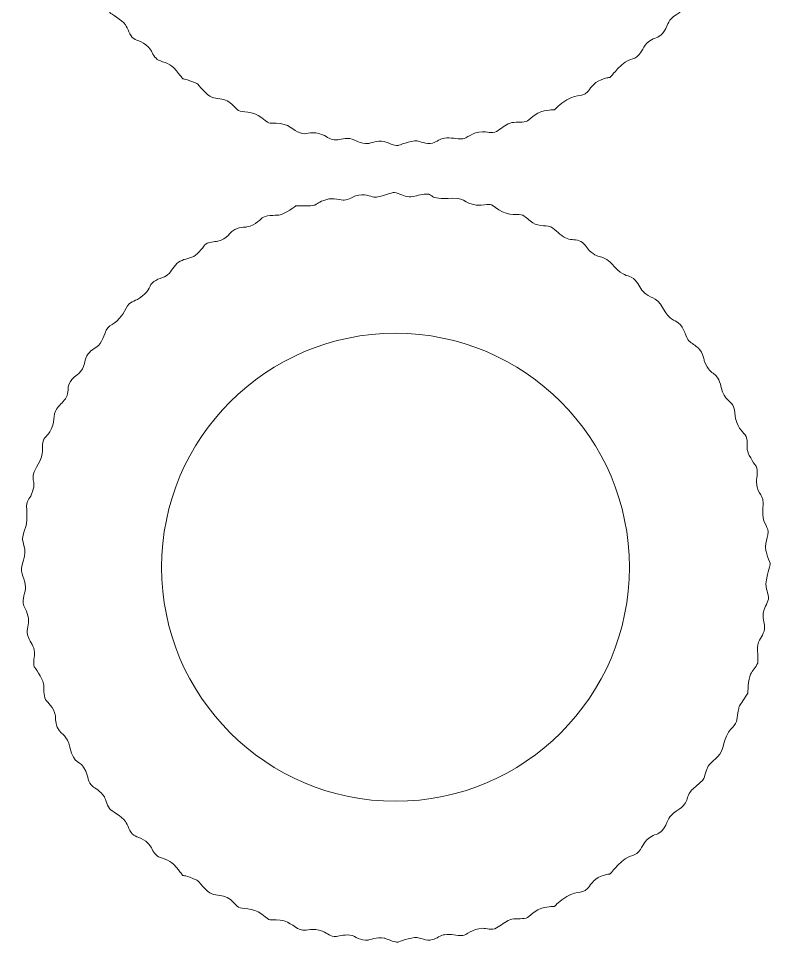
# Model space of a CAD drawing. Header units: centimetres. Extents: x -48.4 to 34, y -21.6 to 8.
# Drawn here: x 18.11 to 22.36, y -6.42 to -1.2 of the extents above; entities that cross this region are included whole.
import ezdxf

# ---------------------------------------------------------------- set-up
doc = ezdxf.new("R2010")
doc.units = ezdxf.units.CM
doc.header["$MEASUREMENT"] = 0
doc.layers.add('Camada 1', color=7, linetype='Continuous')

msp = doc.modelspace()

# ---------------------------------------------------------------- linework, layer by layer
at = {"layer": 'Camada 1', "color": 5, "lineweight": 9}
for points, knots in [([(18.32841, 1.08952), (18.30696, 1.0565), (18.32174, 1.012), (18.2913, 0.96126), (18.2913, 0.96126), (18.28104, 0.94417), (18.25593, 0.92855), (18.25032, 0.89823), (18.25032, 0.89823), (18.24656, 0.87787), (18.25968, 0.83578), (18.22453, 0.77902), (18.22453, 0.77902), (18.16343, 0.68038), (18.22482, 0.69751), (18.18755, 0.60787), (18.18755, 0.60787), (18.17532, 0.57847), (18.156, 0.57956), (18.15984, 0.52062), (18.15984, 0.52062), (18.16702, 0.41035), (18.15184, 0.44693), (18.13643, 0.35823), (18.13643, 0.35823), (18.13314, 0.33926), (18.16404, 0.29616), (18.14242, 0.2365), (18.14242, 0.2365), (18.11343, 0.15656), (18.1452, 0.1608), (18.15306, 0.08606), (18.15306, 0.08606), (18.15632, 0.05498), (18.13054, 0.01687), (18.14317, -0.02174), (18.14317, -0.02174), (18.14569, -0.02943), (18.17175, -0.0682), (18.17068, -0.10586), (18.17068, -0.10586), (18.16964, -0.14242), (18.15376, -0.15857), (18.16953, -0.20081), (18.16953, -0.20081), (18.18001, -0.22886), (18.203, -0.24986), (18.20436, -0.28427), (18.20436, -0.28427), (18.20519, -0.30548), (18.19445, -0.34724), (18.20287, -0.36694), (18.20287, -0.36694), (18.20487, -0.37161), (18.2469, -0.42378), (18.25552, -0.4633), (18.25552, -0.4633), (18.26038, -0.48549), (18.25279, -0.52891), (18.26636, -0.55079), (18.26636, -0.55079), (18.27879, -0.57086), (18.31195, -0.59093), (18.32186, -0.64393), (18.32186, -0.64393), (18.32436, -0.65729), (18.3203, -0.68983), (18.33749, -0.71731), (18.33749, -0.71731), (18.35996, -0.75329), (18.38844, -0.75175), (18.40357, -0.81996), (18.40357, -0.81996), (18.42822, -0.93123), (18.46186, -0.88292), (18.49385, -0.95552), (18.49385, -0.95552), (18.50696, -0.98528), (18.50494, -1.01852), (18.53347, -1.04312), (18.53347, -1.04312), (18.54153, -1.05008), (18.57878, -1.06782), (18.59934, -1.10203), (18.59934, -1.10203), (18.60712, -1.11496), (18.61744, -1.15991), (18.6326, -1.17375), (18.6326, -1.17375), (18.63266, -1.17381), (18.69756, -1.21339), (18.71766, -1.23981), (18.71766, -1.23981), (18.73129, -1.25771), (18.74172, -1.30309), (18.76485, -1.3178), (18.76485, -1.3178), (18.78417, -1.33008), (18.82635, -1.33417), (18.85892, -1.37904), (18.85892, -1.37904), (18.86507, -1.38752), (18.87878, -1.42191), (18.89748, -1.43493), (18.89748, -1.43493), (18.91438, -1.44671), (18.96718, -1.45647), (18.99127, -1.4835), (18.99127, -1.4835), (19.0829, -1.58635), (18.99097, -1.51424), (19.12135, -1.57171), (19.12135, -1.57171), (19.13093, -1.57593), (19.17516, -1.63863), (19.20691, -1.64909), (19.20691, -1.64909), (19.23512, -1.65838), (19.26695, -1.65683), (19.29351, -1.67009), (19.29351, -1.67009), (19.31856, -1.68259), (19.33437, -1.70881), (19.35766, -1.72435), (19.35766, -1.72435), (19.37428, -1.73544), (19.43739, -1.72418), (19.48795, -1.76453), (19.48795, -1.76453), (19.54891, -1.81317), (19.52009, -1.78879), (19.59289, -1.7979), (19.59289, -1.7979), (19.65536, -1.80571), (19.67654, -1.84851), (19.71973, -1.85467), (19.71973, -1.85467), (19.74515, -1.85829), (19.77306, -1.83837), (19.83196, -1.8608), (19.83196, -1.8608), (19.8621, -1.87228), (19.87346, -1.892), (19.91045, -1.88988), (19.91045, -1.88988), (19.92974, -1.88877), (19.96271, -1.87478), (19.99875, -1.885), (19.99875, -1.885), (20.01103, -1.88847), (20.04943, -1.91501), (20.0902, -1.91075), (20.0902, -1.91075), (20.09297, -1.91046), (20.14103, -1.89149), (20.17983, -1.8987), (20.17983, -1.8987), (20.18666, -1.89996), (20.2366, -1.92416), (20.25929, -1.92156), (20.25929, -1.92156), (20.26086, -1.9214), (20.32939, -1.89324), (20.36604, -1.89571), (20.36604, -1.89571), (20.37629, -1.8964), (20.42134, -1.91727), (20.45331, -1.90783), (20.45331, -1.90783), (20.47701, -1.90084), (20.49748, -1.88312), (20.52196, -1.8798), (20.52196, -1.8798), (20.55582, -1.87521), (20.59025, -1.88636), (20.6244, -1.88461), (20.6244, -1.88461), (20.64492, -1.88356), (20.67685, -1.84553), (20.7364, -1.84384), (20.7364, -1.84384), (20.75653, -1.84327), (20.7886, -1.85667), (20.81523, -1.84208), (20.81523, -1.84208), (20.84126, -1.82783), (20.86305, -1.80504), (20.89119, -1.7956), (20.89119, -1.7956), (20.92034, -1.78582), (20.95302, -1.79295), (20.98293, -1.78584), (20.98293, -1.78584), (20.9984, -1.78216), (21.0339, -1.7353), (21.08377, -1.72649), (21.08377, -1.72649), (21.18035, -1.70941), (21.11198, -1.73923), (21.18438, -1.68315), (21.18438, -1.68315), (21.26367, -1.62173), (21.29285, -1.65634), (21.32991, -1.61849), (21.32991, -1.61849), (21.34215, -1.606), (21.35835, -1.56834), (21.40669, -1.54983), (21.40669, -1.54983), (21.48486, -1.51989), (21.42496, -1.56821), (21.49885, -1.48946), (21.49885, -1.48946), (21.5676, -1.41619), (21.58628, -1.44721), (21.61951, -1.40951), (21.61951, -1.40951), (21.644, -1.38171), (21.64595, -1.34932), (21.69021, -1.32442), (21.69021, -1.32442), (21.71588, -1.30997), (21.73623, -1.3158), (21.76245, -1.27564), (21.76245, -1.27564), (21.79102, -1.23191), (21.78297, -1.2126), (21.82938, -1.18295), (21.82938, -1.18295), (21.93064, -1.11828), (21.85927, -1.1082), (21.94184, -1.04201), (21.94184, -1.04201), (22.01647, -0.98219), (21.97443, -0.99816), (22.01152, -0.927), (22.01152, -0.927), (22.02328, -0.90443), (22.08239, -0.8775), (22.09322, -0.82338), (22.09322, -0.82338), (22.11593, -0.70985), (22.16274, -0.71313), (22.17043, -0.67478), (22.17043, -0.67478), (22.19295, -0.56249), (22.16945, -0.62006), (22.23585, -0.51511), (22.23585, -0.51511), (22.236, -0.51487), (22.23586, -0.43703), (22.25057, -0.40841), (22.25057, -0.40841), (22.26184, -0.38649), (22.2797, -0.36837), (22.29088, -0.3464), (22.29088, -0.3464), (22.29718, -0.33403), (22.28315, -0.26089), (22.29594, -0.22777), (22.29594, -0.22777), (22.3077, -0.19735), (22.331, -0.18053), (22.3297, -0.1379), (22.3297, -0.1379), (22.32918, -0.12052), (22.31448, -0.08742), (22.32483, -0.04959), (22.32483, -0.04959), (22.32937, -0.03297), (22.35276, 0.00397), (22.35196, 0.02465), (22.35196, 0.02465), (22.35019, 0.06987), (22.32516, 0.06388), (22.34577, 0.155), (22.34577, 0.155), (22.35004, 0.17387), (22.35861, 0.19177), (22.3614, 0.21092), (22.3614, 0.21092), (22.3635, 0.22533), (22.32891, 0.276), (22.33715, 0.32988), (22.33715, 0.32988), (22.34056, 0.3522), (22.34982, 0.37397), (22.34936, 0.39655), (22.34936, 0.39655), (22.34864, 0.43192), (22.31329, 0.44766), (22.3199, 0.52114), (22.3199, 0.52114), (22.32975, 0.63071), (22.29096, 0.58476), (22.28383, 0.67576), (22.28383, 0.67576), (22.28322, 0.68361), (22.29517, 0.73765), (22.2819, 0.76689), (22.2819, 0.76689), (22.28181, 0.76711), (22.23974, 0.82286), (22.23266, 0.85479), (22.23266, 0.85479), (22.23128, 0.861), (22.23522, 0.91476), (22.22566, 0.93459), (22.22566, 0.93459), (22.21374, 0.95934), (22.18161, 0.97168), (22.16631, 1.03542), (22.16631, 1.03542), (22.1611, 1.05713), (22.16226, 1.08032), (22.15516, 1.10149), (22.15516, 1.10149), (22.1456, 1.12997), (22.10026, 1.14095), (22.08463, 1.21144), (22.08463, 1.21144), (22.06152, 1.3156), (22.03214, 1.26009), (21.98965, 1.35834), (21.98965, 1.35834), (21.98891, 1.36005), (21.98418, 1.40627), (21.95471, 1.43457), (21.95471, 1.43457), (21.93897, 1.44968), (21.91813, 1.45885), (21.90249, 1.47406), (21.90249, 1.47406), (21.8849, 1.49117), (21.87587, 1.55135), (21.84242, 1.57643), (21.84242, 1.57643), (21.82088, 1.59257), (21.7912, 1.59453), (21.75902, 1.65304), (21.75902, 1.65304), (21.70875, 1.74441), (21.68968, 1.69809), (21.63672, 1.76076), (21.63672, 1.76076), (21.61701, 1.78409), (21.61438, 1.81438), (21.57578, 1.83512), (21.57578, 1.83512), (21.55318, 1.84725), (21.52831, 1.84022), (21.48182, 1.8935), (21.48182, 1.8935), (21.40991, 1.97587), (21.40813, 1.92315), (21.33815, 1.9861), (21.33815, 1.9861), (21.32115, 2.00139), (21.31358, 2.03084), (21.28123, 2.04057), (21.28123, 2.04057), (21.25661, 2.04797), (21.22868, 2.04463), (21.20566, 2.05607), (21.20566, 2.05607), (21.17453, 2.07155), (21.15186, 2.10038), (21.12275, 2.11938), (21.12275, 2.11938), (21.11122, 2.1269), (21.05559, 2.11935), (21.0196, 2.14202), (21.0196, 2.14202), (20.99962, 2.1546), (20.98355, 2.173), (20.96299, 2.18461), (20.96299, 2.18461), (20.94571, 2.19436), (20.88229, 2.17698), (20.82738, 2.2153), (20.82738, 2.2153), (20.76871, 2.25623), (20.78826, 2.2446), (20.72821, 2.24137), (20.72821, 2.24137), (20.64028, 2.23663), (20.64393, 2.28532), (20.56895, 2.28001), (20.56895, 2.28001), (20.41315, 2.26899), (20.47059, 2.31003), (20.40657, 2.30339), (20.40657, 2.30339), (20.3776, 2.30039), (20.34954, 2.28667), (20.32045, 2.28834), (20.32045, 2.28834), (20.29181, 2.28998), (20.26612, 2.30744), (20.238, 2.3131), (20.238, 2.3131), (20.22408, 2.3159), (20.15637, 2.2832), (20.12213, 2.28719), (20.12213, 2.28719), (20.10035, 2.28972), (20.07187, 2.30923), (20.0185, 2.29311), (20.0185, 2.29311), (20.00772, 2.28985), (19.97917, 2.27036), (19.9544, 2.26967), (19.9544, 2.26967), (19.94155, 2.26931), (19.88693, 2.28329), (19.85555, 2.27365), (19.85555, 2.27365), (19.75621, 2.24315), (19.84406, 2.23668), (19.68138, 2.23696), (19.68138, 2.23696), (19.68004, 2.23696), (19.62087, 2.19127), (19.585, 2.18431), (19.585, 2.18431), (19.58438, 2.18419), (19.5223, 2.1858), (19.49754, 2.17347), (19.49754, 2.17347), (19.48161, 2.16553), (19.45737, 2.12916), (19.40439, 2.11797), (19.40439, 2.11797), (19.39416, 2.11581), (19.3564, 2.1204), (19.32415, 2.09704), (19.32415, 2.09704), (19.31477, 2.09024), (19.29099, 2.05094), (19.24055, 2.03846), (19.24055, 2.03846), (19.22116, 2.03367), (19.18831, 2.03426), (19.17223, 2.02177), (19.17223, 2.02177), (19.16078, 2.01287), (19.13026, 1.96405), (19.10365, 1.95174), (19.10365, 1.95174), (19.07573, 1.93882), (19.04258, 1.93634), (19.01752, 1.91849), (19.01752, 1.91849), (18.99195, 1.90028), (18.97933, 1.86824), (18.95637, 1.84685), (18.95637, 1.84685), (18.94085, 1.8324), (18.88953, 1.82544), (18.86867, 1.80098), (18.86867, 1.80098), (18.84982, 1.77887), (18.8497, 1.74908), (18.79796, 1.7159), (18.79796, 1.7159), (18.76274, 1.69331), (18.74513, 1.70294), (18.72171, 1.6586), (18.72171, 1.6586), (18.66738, 1.55569), (18.63586, 1.5799), (18.60872, 1.53518), (18.60872, 1.53518), (18.60689, 1.53217), (18.59222, 1.47694), (18.56483, 1.44856), (18.56483, 1.44856), (18.54915, 1.43231), (18.51499, 1.42037), (18.50007, 1.39033), (18.50007, 1.39033), (18.48323, 1.35638), (18.49111, 1.3275), (18.45371, 1.28981), (18.45371, 1.28981), (18.43375, 1.26969), (18.40813, 1.26563), (18.39495, 1.21485), (18.39495, 1.21485), (18.39363, 1.20976), (18.39492, 1.16933), (18.37826, 1.1463), (18.37826, 1.1463), (18.36352, 1.12589), (18.34213, 1.11063), (18.32841, 1.08952)], [0, 0, 0, 0, 0.008, 0.008, 0.008, 0.008, 0.016, 0.016, 0.016, 0.016, 0.024, 0.024, 0.024, 0.024, 0.032, 0.032, 0.032, 0.032, 0.04, 0.04, 0.04, 0.04, 0.048, 0.048, 0.048, 0.048, 0.056, 0.056, 0.056, 0.056, 0.064, 0.064, 0.064, 0.064, 0.072, 0.072, 0.072, 0.072, 0.08, 0.08, 0.08, 0.08, 0.088, 0.088, 0.088, 0.088, 0.096, 0.096, 0.096, 0.096, 0.104, 0.104, 0.104, 0.104, 0.112, 0.112, 0.112, 0.112, 0.12, 0.12, 0.12, 0.12, 0.128, 0.128, 0.128, 0.128, 0.136, 0.136, 0.136, 0.136, 0.144, 0.144, 0.144, 0.144, 0.152, 0.152, 0.152, 0.152, 0.16, 0.16, 0.16, 0.16, 0.168, 0.168, 0.168, 0.168, 0.176, 0.176, 0.176, 0.176, 0.184, 0.184, 0.184, 0.184, 0.192, 0.192, 0.192, 0.192, 0.2, 0.2, 0.2, 0.2, 0.208, 0.208, 0.208, 0.208, 0.216, 0.216, 0.216, 0.216, 0.224, 0.224, 0.224, 0.224, 0.232, 0.232, 0.232, 0.232, 0.24, 0.24, 0.24, 0.24, 0.248, 0.248, 0.248, 0.248, 0.256, 0.256, 0.256, 0.256, 0.264, 0.264, 0.264, 0.264, 0.272, 0.272, 0.272, 0.272, 0.28, 0.28, 0.28, 0.28, 0.288, 0.288, 0.288, 0.288, 0.296, 0.296, 0.296, 0.296, 0.304, 0.304, 0.304, 0.304, 0.312, 0.312, 0.312, 0.312, 0.32, 0.32, 0.32, 0.32, 0.328, 0.328, 0.328, 0.328, 0.336, 0.336, 0.336, 0.336, 0.344, 0.344, 0.344, 0.344, 0.352, 0.352, 0.352, 0.352, 0.36, 0.36, 0.36, 0.36, 0.368, 0.368, 0.368, 0.368, 0.376, 0.376, 0.376, 0.376, 0.384, 0.384, 0.384, 0.384, 0.392, 0.392, 0.392, 0.392, 0.4, 0.4, 0.4, 0.4, 0.408, 0.408, 0.408, 0.408, 0.416, 0.416, 0.416, 0.416, 0.424, 0.424, 0.424, 0.424, 0.432, 0.432, 0.432, 0.432, 0.44, 0.44, 0.44, 0.44, 0.448, 0.448, 0.448, 0.448, 0.456, 0.456, 0.456, 0.456, 0.464, 0.464, 0.464, 0.464, 0.472, 0.472, 0.472, 0.472, 0.48, 0.48, 0.48, 0.48, 0.488, 0.488, 0.488, 0.488, 0.496, 0.496, 0.496, 0.496, 0.504, 0.504, 0.504, 0.504, 0.512, 0.512, 0.512, 0.512, 0.52, 0.52, 0.52, 0.52, 0.528, 0.528, 0.528, 0.528, 0.536, 0.536, 0.536, 0.536, 0.544, 0.544, 0.544, 0.544, 0.552, 0.552, 0.552, 0.552, 0.56, 0.56, 0.56, 0.56, 0.568, 0.568, 0.568, 0.568, 0.576, 0.576, 0.576, 0.576, 0.584, 0.584, 0.584, 0.584, 0.592, 0.592, 0.592, 0.592, 0.6, 0.6, 0.6, 0.6, 0.608, 0.608, 0.608, 0.608, 0.616, 0.616, 0.616, 0.616, 0.624, 0.624, 0.624, 0.624, 0.632, 0.632, 0.632, 0.632, 0.64, 0.64, 0.64, 0.64, 0.648, 0.648, 0.648, 0.648, 0.656, 0.656, 0.656, 0.656, 0.664, 0.664, 0.664, 0.664, 0.672, 0.672, 0.672, 0.672, 0.68, 0.68, 0.68, 0.68, 0.688, 0.688, 0.688, 0.688, 0.696, 0.696, 0.696, 0.696, 0.704, 0.704, 0.704, 0.704, 0.712, 0.712, 0.712, 0.712, 0.72, 0.72, 0.72, 0.72, 0.728, 0.728, 0.728, 0.728, 0.736, 0.736, 0.736, 0.736, 0.744, 0.744, 0.744, 0.744, 0.752, 0.752, 0.752, 0.752, 0.76, 0.76, 0.76, 0.76, 0.768, 0.768, 0.768, 0.768, 0.776, 0.776, 0.776, 0.776, 0.784, 0.784, 0.784, 0.784, 0.792, 0.792, 0.792, 0.792, 0.8, 0.8, 0.8, 0.8, 0.808, 0.808, 0.808, 0.808, 0.816, 0.816, 0.816, 0.816, 0.824, 0.824, 0.824, 0.824, 0.832, 0.832, 0.832, 0.832, 0.84, 0.84, 0.84, 0.84, 0.848, 0.848, 0.848, 0.848, 0.856, 0.856, 0.856, 0.856, 0.864, 0.864, 0.864, 0.864, 0.872, 0.872, 0.872, 0.872, 0.88, 0.88, 0.88, 0.88, 0.888, 0.888, 0.888, 0.888, 0.896, 0.896, 0.896, 0.896, 0.904, 0.904, 0.904, 0.904, 0.912, 0.912, 0.912, 0.912, 0.92, 0.92, 0.92, 0.92, 0.928, 0.928, 0.928, 0.928, 0.936, 0.936, 0.936, 0.936, 0.944, 0.944, 0.944, 0.944, 0.952, 0.952, 0.952, 0.952, 0.96, 0.96, 0.96, 0.96, 0.968, 0.968, 0.968, 0.968, 0.976, 0.976, 0.976, 0.976, 0.984, 0.984, 0.984, 0.984, 1, 1, 1, 1]), ([(18.32841, -3.41048), (18.30696, -3.4435), (18.32174, -3.488), (18.2913, -3.53874), (18.2913, -3.53874), (18.28104, -3.55583), (18.25593, -3.57145), (18.25032, -3.60177), (18.25032, -3.60177), (18.24656, -3.62213), (18.25968, -3.66422), (18.22453, -3.72098), (18.22453, -3.72098), (18.16343, -3.81962), (18.22482, -3.80249), (18.18755, -3.89213), (18.18755, -3.89213), (18.17532, -3.92153), (18.156, -3.92044), (18.15984, -3.97938), (18.15984, -3.97938), (18.16703, -4.08965), (18.15184, -4.05307), (18.13644, -4.14177), (18.13644, -4.14177), (18.13315, -4.16074), (18.16404, -4.20384), (18.14242, -4.2635), (18.14242, -4.2635), (18.11344, -4.34344), (18.1452, -4.3392), (18.15306, -4.41394), (18.15306, -4.41394), (18.15633, -4.44502), (18.13054, -4.48313), (18.14317, -4.52174), (18.14317, -4.52174), (18.14569, -4.52943), (18.17175, -4.5682), (18.17068, -4.60586), (18.17068, -4.60586), (18.16965, -4.64242), (18.15376, -4.65857), (18.16953, -4.70081), (18.16953, -4.70081), (18.18001, -4.72886), (18.203, -4.74986), (18.20436, -4.78427), (18.20436, -4.78427), (18.20519, -4.80548), (18.19445, -4.84724), (18.20287, -4.86694), (18.20287, -4.86694), (18.20487, -4.87161), (18.2469, -4.92378), (18.25553, -4.9633), (18.25553, -4.9633), (18.26038, -4.98549), (18.2528, -5.02891), (18.26636, -5.05079), (18.26636, -5.05079), (18.27879, -5.07086), (18.31195, -5.09093), (18.32186, -5.14393), (18.32186, -5.14393), (18.32436, -5.15729), (18.3203, -5.18983), (18.33749, -5.21731), (18.33749, -5.21731), (18.35997, -5.25329), (18.38844, -5.25175), (18.40357, -5.31996), (18.40357, -5.31996), (18.42822, -5.43123), (18.46186, -5.38292), (18.49385, -5.45552), (18.49385, -5.45552), (18.50696, -5.48528), (18.50494, -5.51852), (18.53347, -5.54312), (18.53347, -5.54312), (18.54153, -5.55008), (18.57878, -5.56782), (18.59934, -5.60203), (18.59934, -5.60203), (18.60712, -5.61496), (18.61744, -5.65991), (18.6326, -5.67375), (18.6326, -5.67375), (18.63266, -5.67381), (18.69756, -5.71339), (18.71766, -5.73981), (18.71766, -5.73981), (18.73129, -5.75771), (18.74173, -5.80309), (18.76485, -5.8178), (18.76485, -5.8178), (18.78417, -5.83008), (18.82635, -5.83417), (18.85892, -5.87904), (18.85892, -5.87904), (18.86507, -5.88752), (18.87878, -5.92191), (18.89748, -5.93493), (18.89748, -5.93493), (18.91438, -5.94671), (18.96718, -5.95647), (18.99127, -5.9835), (18.99127, -5.9835), (19.0829, -6.08635), (18.99098, -6.01424), (19.12135, -6.07171), (19.12135, -6.07171), (19.13093, -6.07593), (19.17516, -6.13863), (19.20692, -6.14909), (19.20692, -6.14909), (19.23512, -6.15838), (19.26695, -6.15683), (19.29351, -6.17009), (19.29351, -6.17009), (19.31856, -6.18259), (19.33437, -6.20881), (19.35766, -6.22435), (19.35766, -6.22435), (19.37428, -6.23544), (19.4374, -6.22418), (19.48795, -6.26453), (19.48795, -6.26453), (19.54891, -6.31317), (19.52009, -6.28879), (19.5929, -6.2979), (19.5929, -6.2979), (19.65536, -6.30571), (19.67654, -6.34851), (19.71973, -6.35467), (19.71973, -6.35467), (19.74515, -6.35829), (19.77306, -6.33837), (19.83196, -6.3608), (19.83196, -6.3608), (19.8621, -6.37228), (19.87346, -6.392), (19.91046, -6.38988), (19.91046, -6.38988), (19.92974, -6.38877), (19.96271, -6.37478), (19.99875, -6.385), (19.99875, -6.385), (20.01103, -6.38847), (20.04943, -6.41501), (20.0902, -6.41075), (20.0902, -6.41075), (20.09298, -6.41046), (20.14104, -6.39149), (20.17983, -6.3987), (20.17983, -6.3987), (20.18666, -6.39996), (20.2366, -6.42416), (20.25929, -6.42156), (20.25929, -6.42156), (20.26086, -6.4214), (20.32939, -6.39324), (20.36603, -6.39571), (20.36603, -6.39571), (20.3763, -6.3964), (20.42135, -6.41727), (20.4533, -6.40783), (20.4533, -6.40783), (20.47701, -6.40084), (20.49748, -6.38312), (20.52196, -6.3798), (20.52196, -6.3798), (20.55583, -6.37521), (20.59026, -6.38636), (20.62439, -6.38461), (20.62439, -6.38461), (20.64492, -6.38356), (20.67684, -6.34553), (20.7364, -6.34384), (20.7364, -6.34384), (20.75652, -6.34327), (20.7886, -6.35667), (20.81523, -6.34208), (20.81523, -6.34208), (20.84125, -6.32783), (20.86305, -6.30504), (20.89118, -6.2956), (20.89118, -6.2956), (20.92034, -6.28582), (20.95302, -6.29295), (20.98293, -6.28584), (20.98293, -6.28584), (20.9984, -6.28216), (21.0339, -6.2353), (21.08377, -6.22649), (21.08377, -6.22649), (21.18035, -6.20941), (21.11198, -6.23923), (21.18438, -6.18315), (21.18438, -6.18315), (21.26367, -6.12173), (21.29284, -6.15634), (21.3299, -6.11849), (21.3299, -6.11849), (21.34215, -6.106), (21.35834, -6.06834), (21.40669, -6.04983), (21.40669, -6.04983), (21.48486, -6.01989), (21.42496, -6.06821), (21.49885, -5.98946), (21.49885, -5.98946), (21.5676, -5.91619), (21.58628, -5.94721), (21.6195, -5.90951), (21.6195, -5.90951), (21.64399, -5.88171), (21.64595, -5.84932), (21.69021, -5.82442), (21.69021, -5.82442), (21.71588, -5.80997), (21.73623, -5.8158), (21.76245, -5.77564), (21.76245, -5.77564), (21.79102, -5.73191), (21.78297, -5.7126), (21.82938, -5.68295), (21.82938, -5.68295), (21.93064, -5.61828), (21.85927, -5.6082), (21.94184, -5.54201), (21.94184, -5.54201), (22.01646, -5.48219), (21.97442, -5.49816), (22.01152, -5.427), (22.01152, -5.427), (22.02328, -5.40443), (22.08239, -5.3775), (22.09322, -5.32338), (22.09322, -5.32338), (22.11593, -5.20985), (22.16274, -5.21313), (22.17043, -5.17478), (22.17043, -5.17478), (22.19295, -5.06249), (22.16945, -5.12006), (22.23585, -5.01511), (22.23585, -5.01511), (22.236, -5.01487), (22.23586, -4.93703), (22.25057, -4.90841), (22.25057, -4.90841), (22.26184, -4.88649), (22.27969, -4.86837), (22.29087, -4.8464), (22.29087, -4.8464), (22.29718, -4.83403), (22.28315, -4.76089), (22.29593, -4.72777), (22.29593, -4.72777), (22.3077, -4.69735), (22.331, -4.68053), (22.3297, -4.6379), (22.3297, -4.6379), (22.32918, -4.62052), (22.31448, -4.58742), (22.32483, -4.54959), (22.32483, -4.54959), (22.32937, -4.53297), (22.35276, -4.49603), (22.35195, -4.47535), (22.35195, -4.47535), (22.35018, -4.43013), (22.32516, -4.43612), (22.34576, -4.345), (22.34576, -4.345), (22.35004, -4.32613), (22.35861, -4.30823), (22.3614, -4.28908), (22.3614, -4.28908), (22.3635, -4.27467), (22.32891, -4.224), (22.33715, -4.17012), (22.33715, -4.17012), (22.34056, -4.1478), (22.34982, -4.12603), (22.34936, -4.10345), (22.34936, -4.10345), (22.34864, -4.06808), (22.31329, -4.05234), (22.3199, -3.97886), (22.3199, -3.97886), (22.32975, -3.86929), (22.29095, -3.91524), (22.28382, -3.82424), (22.28382, -3.82424), (22.28322, -3.81639), (22.29517, -3.76235), (22.2819, -3.73311), (22.2819, -3.73311), (22.28181, -3.73289), (22.23974, -3.67714), (22.23266, -3.64521), (22.23266, -3.64521), (22.23127, -3.639), (22.23521, -3.58524), (22.22566, -3.56541), (22.22566, -3.56541), (22.21373, -3.54066), (22.18161, -3.52832), (22.16631, -3.46458), (22.16631, -3.46458), (22.1611, -3.44287), (22.16226, -3.41968), (22.15516, -3.39851), (22.15516, -3.39851), (22.14559, -3.37003), (22.10026, -3.35905), (22.08463, -3.28856), (22.08463, -3.28856), (22.06151, -3.1844), (22.03213, -3.23991), (21.98965, -3.14166), (21.98965, -3.14166), (21.98891, -3.13995), (21.98418, -3.09373), (21.95471, -3.06543), (21.95471, -3.06543), (21.93897, -3.05032), (21.91812, -3.04115), (21.90249, -3.02594), (21.90249, -3.02594), (21.88489, -3.00883), (21.87587, -2.94865), (21.84242, -2.92357), (21.84242, -2.92357), (21.82088, -2.90743), (21.7912, -2.90547), (21.75902, -2.84696), (21.75902, -2.84696), (21.70875, -2.75559), (21.68968, -2.80191), (21.63672, -2.73924), (21.63672, -2.73924), (21.61701, -2.71591), (21.61438, -2.68562), (21.57577, -2.66488), (21.57577, -2.66488), (21.55318, -2.65275), (21.52831, -2.65978), (21.48182, -2.6065), (21.48182, -2.6065), (21.40991, -2.52413), (21.40813, -2.57685), (21.33815, -2.5139), (21.33815, -2.5139), (21.32115, -2.49861), (21.31357, -2.46916), (21.28123, -2.45943), (21.28123, -2.45943), (21.25661, -2.45203), (21.22868, -2.45537), (21.20565, -2.44393), (21.20565, -2.44393), (21.17453, -2.42845), (21.15186, -2.39962), (21.12275, -2.38062), (21.12275, -2.38062), (21.11122, -2.3731), (21.05559, -2.38065), (21.0196, -2.35798), (21.0196, -2.35798), (20.99962, -2.3454), (20.98355, -2.327), (20.96298, -2.31539), (20.96298, -2.31539), (20.9457, -2.30564), (20.88229, -2.32302), (20.82737, -2.2847), (20.82737, -2.2847), (20.76871, -2.24377), (20.78827, -2.2554), (20.72822, -2.25863), (20.72822, -2.25863), (20.64029, -2.26337), (20.64393, -2.21468), (20.56896, -2.21999), (20.56896, -2.21999), (20.41314, -2.23101), (20.47058, -2.18997), (20.40657, -2.19661), (20.40657, -2.19661), (20.3776, -2.19961), (20.34954, -2.21333), (20.32046, -2.21166), (20.32046, -2.21166), (20.2918, -2.21002), (20.26613, -2.19256), (20.238, -2.1869), (20.238, -2.1869), (20.22409, -2.1841), (20.15637, -2.2168), (20.12213, -2.21281), (20.12213, -2.21281), (20.10035, -2.21028), (20.07188, -2.19077), (20.0185, -2.20689), (20.0185, -2.20689), (20.00772, -2.21015), (19.97917, -2.22964), (19.9544, -2.23033), (19.9544, -2.23033), (19.94155, -2.23069), (19.88693, -2.21671), (19.85555, -2.22635), (19.85555, -2.22635), (19.75621, -2.25685), (19.84406, -2.26332), (19.68139, -2.26304), (19.68139, -2.26304), (19.68004, -2.26304), (19.62087, -2.30873), (19.58501, -2.31569), (19.58501, -2.31569), (19.58438, -2.31581), (19.5223, -2.3142), (19.49754, -2.32653), (19.49754, -2.32653), (19.48161, -2.33447), (19.45737, -2.37084), (19.40439, -2.38203), (19.40439, -2.38203), (19.39416, -2.38419), (19.35641, -2.3796), (19.32415, -2.40296), (19.32415, -2.40296), (19.31477, -2.40976), (19.291, -2.44906), (19.24055, -2.46154), (19.24055, -2.46154), (19.22116, -2.46633), (19.18831, -2.46574), (19.17223, -2.47823), (19.17223, -2.47823), (19.16078, -2.48713), (19.13026, -2.53595), (19.10365, -2.54826), (19.10365, -2.54826), (19.07573, -2.56118), (19.04258, -2.56366), (19.01752, -2.58151), (19.01752, -2.58151), (18.99195, -2.59972), (18.97934, -2.63176), (18.95637, -2.65315), (18.95637, -2.65315), (18.94085, -2.6676), (18.88954, -2.67456), (18.86867, -2.69902), (18.86867, -2.69902), (18.84982, -2.72113), (18.8497, -2.75092), (18.79796, -2.7841), (18.79796, -2.7841), (18.76275, -2.80669), (18.74513, -2.79706), (18.72171, -2.8414), (18.72171, -2.8414), (18.66738, -2.94431), (18.63587, -2.9201), (18.60872, -2.96482), (18.60872, -2.96482), (18.60689, -2.96783), (18.59222, -3.02306), (18.56484, -3.05144), (18.56484, -3.05144), (18.54915, -3.06769), (18.515, -3.07963), (18.50008, -3.10967), (18.50008, -3.10967), (18.48323, -3.14362), (18.49111, -3.1725), (18.45372, -3.21019), (18.45372, -3.21019), (18.43375, -3.23031), (18.40813, -3.23437), (18.39495, -3.28515), (18.39495, -3.28515), (18.39363, -3.29024), (18.39492, -3.33067), (18.37827, -3.3537), (18.37827, -3.3537), (18.36352, -3.37411), (18.34213, -3.38937), (18.32841, -3.41048)], [0, 0, 0, 0, 0.008, 0.008, 0.008, 0.008, 0.016, 0.016, 0.016, 0.016, 0.024, 0.024, 0.024, 0.024, 0.032, 0.032, 0.032, 0.032, 0.04, 0.04, 0.04, 0.04, 0.048, 0.048, 0.048, 0.048, 0.056, 0.056, 0.056, 0.056, 0.064, 0.064, 0.064, 0.064, 0.072, 0.072, 0.072, 0.072, 0.08, 0.08, 0.08, 0.08, 0.088, 0.088, 0.088, 0.088, 0.096, 0.096, 0.096, 0.096, 0.104, 0.104, 0.104, 0.104, 0.112, 0.112, 0.112, 0.112, 0.12, 0.12, 0.12, 0.12, 0.128, 0.128, 0.128, 0.128, 0.136, 0.136, 0.136, 0.136, 0.144, 0.144, 0.144, 0.144, 0.152, 0.152, 0.152, 0.152, 0.16, 0.16, 0.16, 0.16, 0.168, 0.168, 0.168, 0.168, 0.176, 0.176, 0.176, 0.176, 0.184, 0.184, 0.184, 0.184, 0.192, 0.192, 0.192, 0.192, 0.2, 0.2, 0.2, 0.2, 0.208, 0.208, 0.208, 0.208, 0.216, 0.216, 0.216, 0.216, 0.224, 0.224, 0.224, 0.224, 0.232, 0.232, 0.232, 0.232, 0.24, 0.24, 0.24, 0.24, 0.248, 0.248, 0.248, 0.248, 0.256, 0.256, 0.256, 0.256, 0.264, 0.264, 0.264, 0.264, 0.272, 0.272, 0.272, 0.272, 0.28, 0.28, 0.28, 0.28, 0.288, 0.288, 0.288, 0.288, 0.296, 0.296, 0.296, 0.296, 0.304, 0.304, 0.304, 0.304, 0.312, 0.312, 0.312, 0.312, 0.32, 0.32, 0.32, 0.32, 0.328, 0.328, 0.328, 0.328, 0.336, 0.336, 0.336, 0.336, 0.344, 0.344, 0.344, 0.344, 0.352, 0.352, 0.352, 0.352, 0.36, 0.36, 0.36, 0.36, 0.368, 0.368, 0.368, 0.368, 0.376, 0.376, 0.376, 0.376, 0.384, 0.384, 0.384, 0.384, 0.392, 0.392, 0.392, 0.392, 0.4, 0.4, 0.4, 0.4, 0.408, 0.408, 0.408, 0.408, 0.416, 0.416, 0.416, 0.416, 0.424, 0.424, 0.424, 0.424, 0.432, 0.432, 0.432, 0.432, 0.44, 0.44, 0.44, 0.44, 0.448, 0.448, 0.448, 0.448, 0.456, 0.456, 0.456, 0.456, 0.464, 0.464, 0.464, 0.464, 0.472, 0.472, 0.472, 0.472, 0.48, 0.48, 0.48, 0.48, 0.488, 0.488, 0.488, 0.488, 0.496, 0.496, 0.496, 0.496, 0.504, 0.504, 0.504, 0.504, 0.512, 0.512, 0.512, 0.512, 0.52, 0.52, 0.52, 0.52, 0.528, 0.528, 0.528, 0.528, 0.536, 0.536, 0.536, 0.536, 0.544, 0.544, 0.544, 0.544, 0.552, 0.552, 0.552, 0.552, 0.56, 0.56, 0.56, 0.56, 0.568, 0.568, 0.568, 0.568, 0.576, 0.576, 0.576, 0.576, 0.584, 0.584, 0.584, 0.584, 0.592, 0.592, 0.592, 0.592, 0.6, 0.6, 0.6, 0.6, 0.608, 0.608, 0.608, 0.608, 0.616, 0.616, 0.616, 0.616, 0.624, 0.624, 0.624, 0.624, 0.632, 0.632, 0.632, 0.632, 0.64, 0.64, 0.64, 0.64, 0.648, 0.648, 0.648, 0.648, 0.656, 0.656, 0.656, 0.656, 0.664, 0.664, 0.664, 0.664, 0.672, 0.672, 0.672, 0.672, 0.68, 0.68, 0.68, 0.68, 0.688, 0.688, 0.688, 0.688, 0.696, 0.696, 0.696, 0.696, 0.704, 0.704, 0.704, 0.704, 0.712, 0.712, 0.712, 0.712, 0.72, 0.72, 0.72, 0.72, 0.728, 0.728, 0.728, 0.728, 0.736, 0.736, 0.736, 0.736, 0.744, 0.744, 0.744, 0.744, 0.752, 0.752, 0.752, 0.752, 0.76, 0.76, 0.76, 0.76, 0.768, 0.768, 0.768, 0.768, 0.776, 0.776, 0.776, 0.776, 0.784, 0.784, 0.784, 0.784, 0.792, 0.792, 0.792, 0.792, 0.8, 0.8, 0.8, 0.8, 0.808, 0.808, 0.808, 0.808, 0.816, 0.816, 0.816, 0.816, 0.824, 0.824, 0.824, 0.824, 0.832, 0.832, 0.832, 0.832, 0.84, 0.84, 0.84, 0.84, 0.848, 0.848, 0.848, 0.848, 0.856, 0.856, 0.856, 0.856, 0.864, 0.864, 0.864, 0.864, 0.872, 0.872, 0.872, 0.872, 0.88, 0.88, 0.88, 0.88, 0.888, 0.888, 0.888, 0.888, 0.896, 0.896, 0.896, 0.896, 0.904, 0.904, 0.904, 0.904, 0.912, 0.912, 0.912, 0.912, 0.92, 0.92, 0.92, 0.92, 0.928, 0.928, 0.928, 0.928, 0.936, 0.936, 0.936, 0.936, 0.944, 0.944, 0.944, 0.944, 0.952, 0.952, 0.952, 0.952, 0.96, 0.96, 0.96, 0.96, 0.968, 0.968, 0.968, 0.968, 0.976, 0.976, 0.976, 0.976, 0.984, 0.984, 0.984, 0.984, 1, 1, 1, 1]), ([(20.24409, -2.98239), (20.97413, -2.98239), (21.56595, -3.57421), (21.56595, -4.30425), (21.56595, -4.30425), (21.56595, -5.0343), (20.97413, -5.62612), (20.24409, -5.62612), (20.24409, -5.62612), (19.51405, -5.62612), (18.92223, -5.0343), (18.92223, -4.30425), (18.92223, -4.30425), (18.92223, -3.57421), (19.51405, -2.98239), (20.24409, -2.98239)], [0, 0, 0, 0, 0.2, 0.2, 0.2, 0.2, 0.4, 0.4, 0.4, 0.4, 0.6, 0.6, 0.6, 0.6, 1, 1, 1, 1])]:
    msp.add_open_spline(points, degree=3, knots=knots, dxfattribs=at)

doc.saveas('drawing.dxf')
